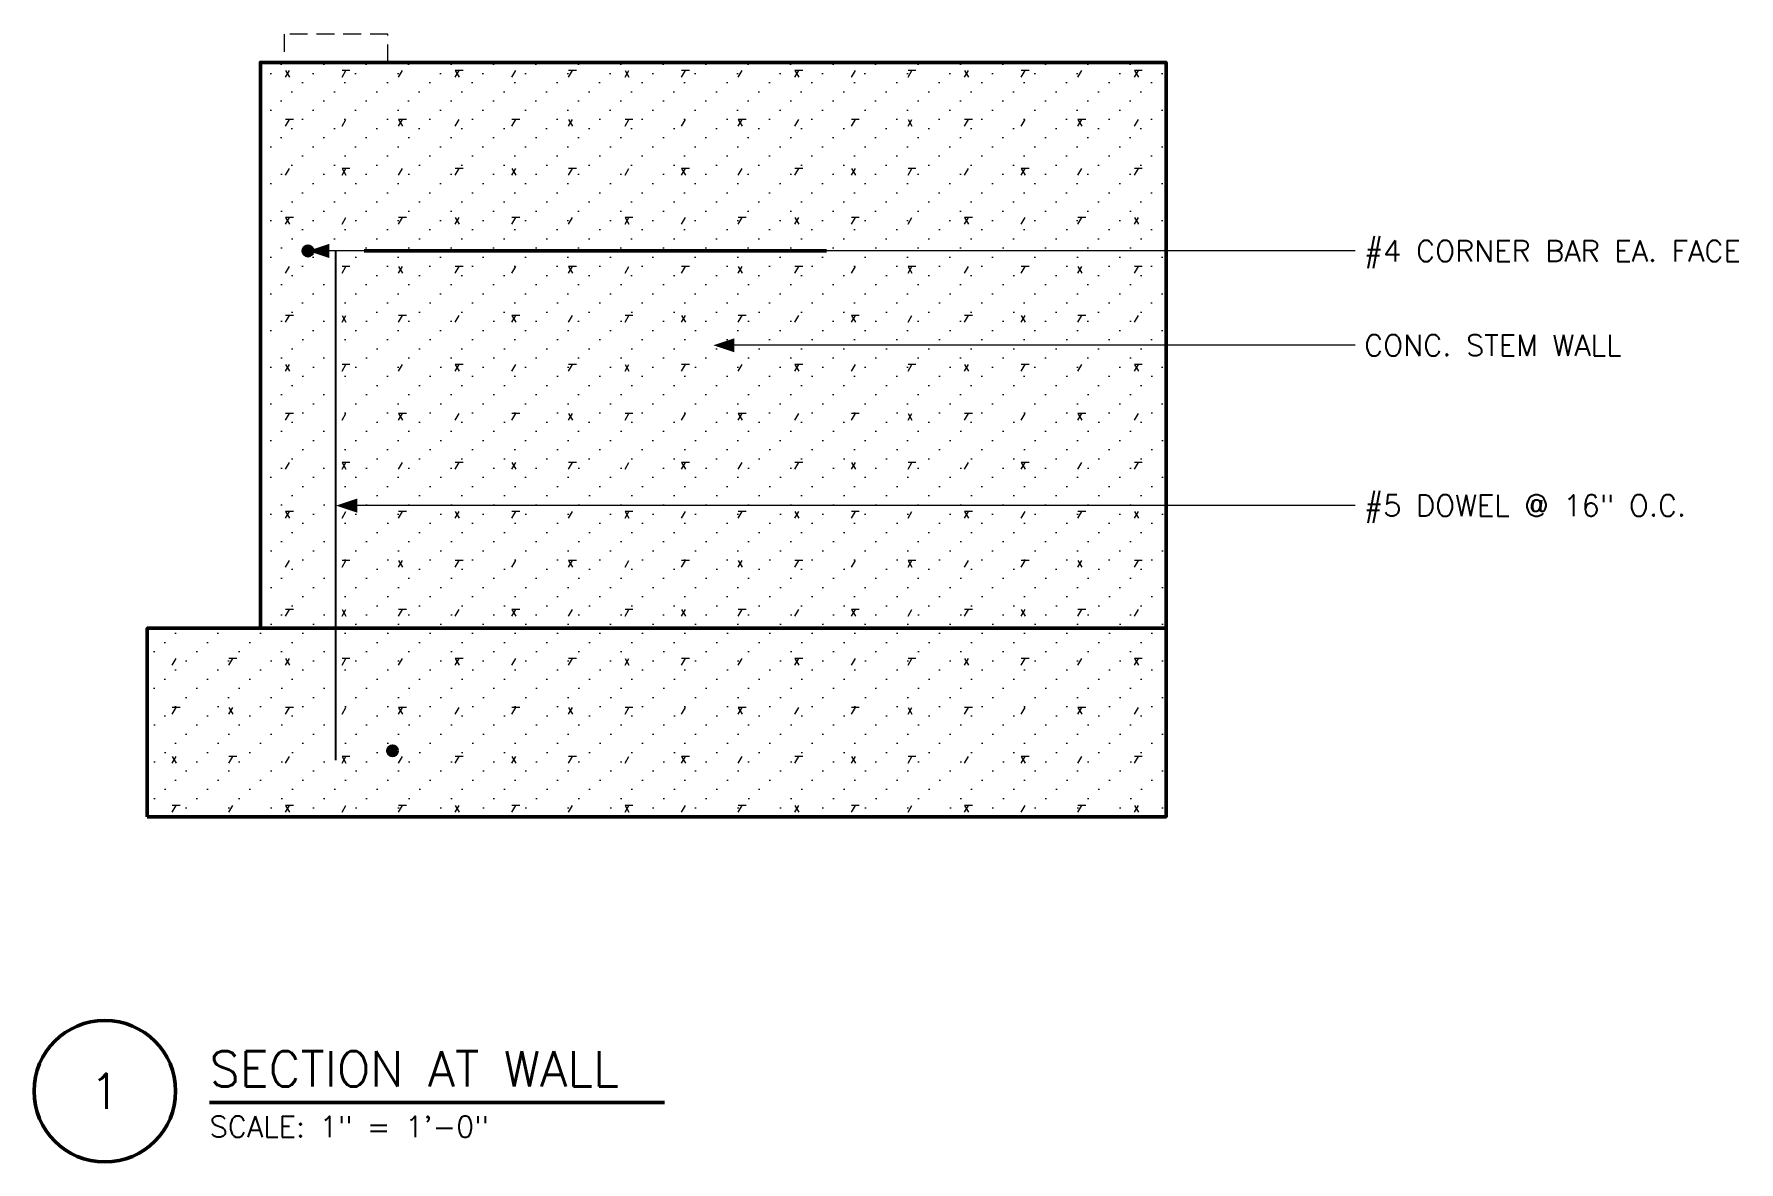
# Model space of a CAD drawing. Header units: inches. Extents: x -12 to 78.4, y -18.3 to 41.5.
import ezdxf
from ezdxf.enums import TextEntityAlignment as Align

# ---------------------------------------------------------------- set-up
doc = ezdxf.new("R2010")
doc.units = ezdxf.units.IN
doc.header["$MEASUREMENT"] = 0
doc.linetypes.add('DASHED', pattern=[1.417323, 0.944882, -0.472441])
for name, color, linetype, lineweight in [('S-ANNO-NOTE', 7, 'CONTINUOUS', 18), ('S-ANNO-TTLB', 7, 'CONTINUOUS', 50), ('S-DETL-BYND', 7, 'CONTINUOUS', 25), ('S-DETL-CUT', 7, 'CONTINUOUS', 50), ('S-DETL-HIDN', 7, 'DASHED', 18), ('S-DETL-PATT', 7, 'CONTINUOUS', 9), ('S-DETL-REBR', 7, 'CONTINUOUS', 50)]:
    doc.layers.add(name, color=color, linetype=linetype, lineweight=lineweight)
doc.styles.add('KERF', font='romans.shx')
pattern_1 = [(0, (0, 0), (1.1244, 0.9732), [0, -2.25]), (0, (0.564, 0.48), (1.1244, 0.9732), [0, -2.25]), (60, (1.32, 0.24), (3, 2.598), [0.42, -5.58]), (180, (1.74, 0.6), (3, 2.598), [0.42, -5.58]), (300, (1.32, 0.6), (3, 2.598), [0.42, -5.58])]

msp = doc.modelspace()

# ---------------------------------------------------------------- hatches: boundary and pattern name
at = {"layer": 'S-ANNO-NOTE', "lineweight": 50}
for points in [[(2.518019, 30), (3.643019, 29.625), (3.643019, 30.375)], [(24, 25), (25.125, 24.625), (25.125, 25.375)], [(4, 16.5), (5.125, 16.125), (5.125, 16.875)]]:
    msp.add_hatch(color=256, dxfattribs=at).paths.add_polyline_path(points)
at = {"layer": 'S-DETL-PATT', "lineweight": 9}
h = msp.add_hatch(dxfattribs=at)
h.set_pattern_fill('KERF-CONC', color=256, style=0)
h.set_pattern_definition(pattern_1)
h.paths.add_polyline_path([(0, 10), (3.6875, 10), (3.6875, 30), (4.3125, 30), (4.3125, 10), (48, 10), (48, 40), (0, 40)])
h.paths.add_polyline_path([(2.748989, 30.095671), (2.768019, 30), (2.748989, 29.904329), (2.694796, 29.823223), (2.61369, 29.76903), (2.518019, 29.75), (2.422348, 29.76903), (2.341242, 29.823223), (2.287049, 29.904329), (2.268019, 30), (2.287049, 30.095671), (2.341242, 30.176777), (2.422348, 30.23097), (2.518019, 30.25), (2.61369, 30.23097), (2.694796, 30.176777)], flags=0)
h = msp.add_hatch(dxfattribs=at)
h.set_pattern_fill('KERF-CONC', color=256, style=0)
h.set_pattern_definition(pattern_1)
h.paths.add_polyline_path([(-6, 0), (48, 0), (48, 10), (4.3125, 10), (4.3125, 3), (3.6875, 3), (3.6875, 10), (-6, 10)])
h.paths.add_polyline_path([(7.23097, 3.595671), (7.25, 3.5), (7.23097, 3.404329), (7.176777, 3.323223), (7.095671, 3.26903), (7, 3.25), (6.904329, 3.26903), (6.823223, 3.323223), (6.76903, 3.404329), (6.75, 3.5), (6.76903, 3.595671), (6.823223, 3.676777), (6.904329, 3.73097), (7, 3.75), (7.095671, 3.73097), (7.176777, 3.676777)], flags=0)
at = {"layer": 'S-DETL-REBR', "lineweight": 50}
for points in [[(2.768019, 30, 1), (2.268019, 30, 1)], [(7.25, 3.5, 1), (6.75, 3.5, 1)]]:
    msp.add_hatch(color=256, dxfattribs=at).paths.add_polyline_path(points)

# ---------------------------------------------------------------- linework, layer by layer
at = {"layer": 'S-ANNO-NOTE', "lineweight": 18}
for points in [[(58.02, 30), (56.52, 30), (3.643019, 30)], [(58.02, 25), (56.52, 25), (25.125, 25)], [(58.02, 16.5), (56.52, 16.5), (5.125, 16.5)]]:
    msp.add_lwpolyline(points, dxfattribs=at)
at = {"layer": 'S-ANNO-TTLB', "lineweight": 50}
msp.add_lwpolyline([(-12, -14.55, 1), (-4.5, -14.55, 1)], format="xyb", close=True, dxfattribs=at)
msp.add_lwpolyline([(-2.7, -15.15), (21.407143, -15.15)], dxfattribs=at)
at = {"layer": 'S-DETL-BYND', "lineweight": 25}
msp.add_lwpolyline([(4, 3), (4, 30)], dxfattribs=at)
msp.add_lwpolyline([(4, 3), (4, 30)], dxfattribs=at)
msp.add_lwpolyline([(4, 3), (4, 30)], dxfattribs=at)
at = {"layer": 'S-DETL-CUT', "lineweight": 50}
msp.add_lwpolyline([(48, 10), (48, 40), (0, 40), (0, 10)], dxfattribs=at)
msp.add_lwpolyline([(-6, 0), (48, 0), (48, 10), (-6, 10)], close=True, dxfattribs=at)
at = {"layer": 'S-DETL-HIDN', "linetype": 'DASHED', "lineweight": 18}
msp.add_lwpolyline([(1.25, 40), (6.75, 40), (6.75, 41.5), (1.25, 41.5)], close=True, dxfattribs=at)
at = {"layer": 'S-DETL-REBR', "lineweight": 50}
for points in [[(2.768019, 30, 1), (2.268019, 30, 1)], [(7.25, 3.5, 1), (6.75, 3.5, 1)]]:
    msp.add_lwpolyline(points, format="xyb", close=True, dxfattribs=at)
for points in [[(2.518019, 30), (2.517812, 30), (2.5, 30)], [(30, 30), (7.25, 30), (7.000949, 30), (6.756968, 30), (6.523024, 30), (6.303879, 30), (6.103994, 30), (5.927438, 30), (5.777806, 30), (5.658144, 30), (5.570887, 30), (5.517812, 30), (5.5, 30)]]:
    msp.add_lwpolyline(points, dxfattribs=at)

# ---------------------------------------------------------------- texts
at = {"layer": 'S-ANNO-NOTE', "lineweight": 18, "style": 'KERF'}
for s, p in [('#4 CORNER BAR EA. FACE', (58.5, 29.4375)), ('CONC. STEM WALL', (58.5, 24.4375)), ('#5 DOWEL @ 16" O.C.', (58.5, 15.9375))]:
    msp.add_text(s, height=1.125, dxfattribs=at).set_placement(p)
at = {"layer": 'S-ANNO-TTLB', "lineweight": 50, "style": 'KERF'}
msp.add_text('SECTION AT WALL', height=1.875, dxfattribs=at).set_placement((-2.7, -14.31))
msp.add_text('1', height=1.875, dxfattribs=at).set_placement((-8.25, -14.55), align=Align.MIDDLE_CENTER)
at = {"layer": 'S-ANNO-TTLB', "lineweight": 18, "style": 'KERF'}
msp.add_text('SCALE: 1" = 1\'-0"', height=1.125, dxfattribs=at).set_placement((-2.7, -16.995))

doc.saveas('drawing.dxf')
